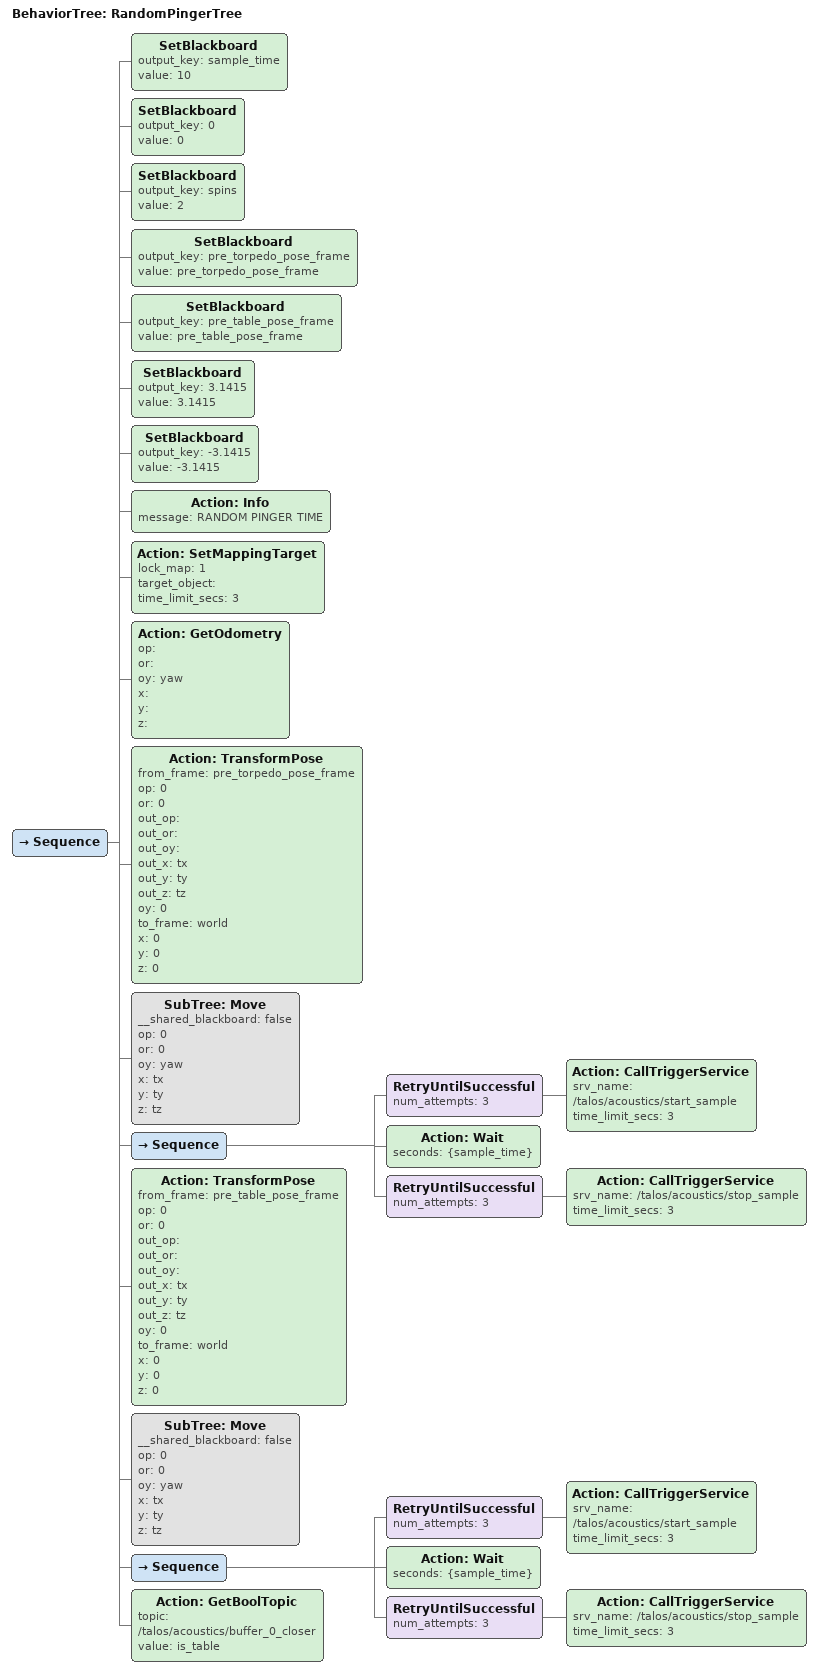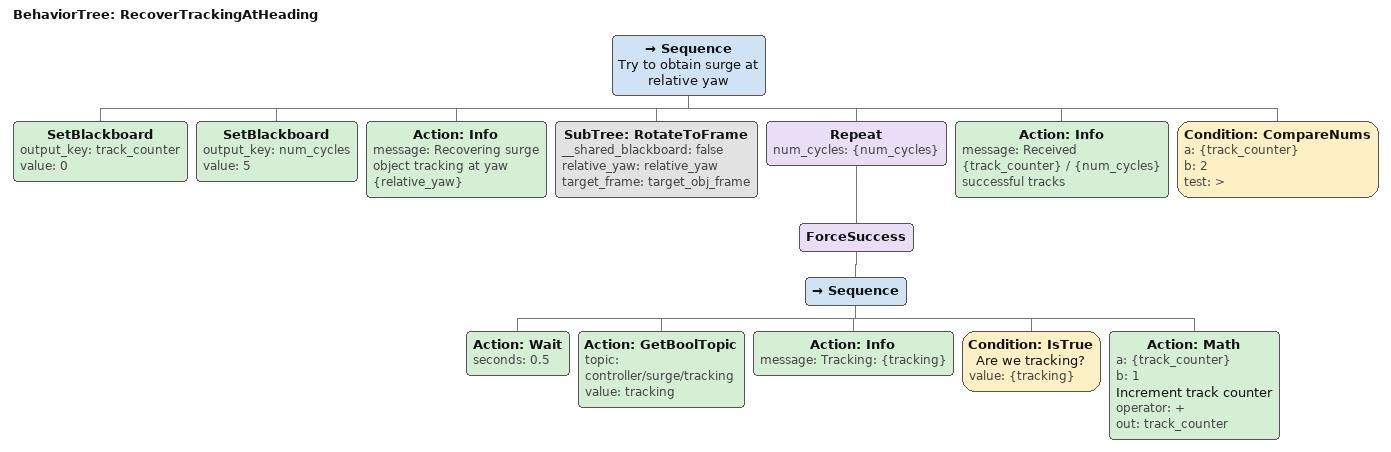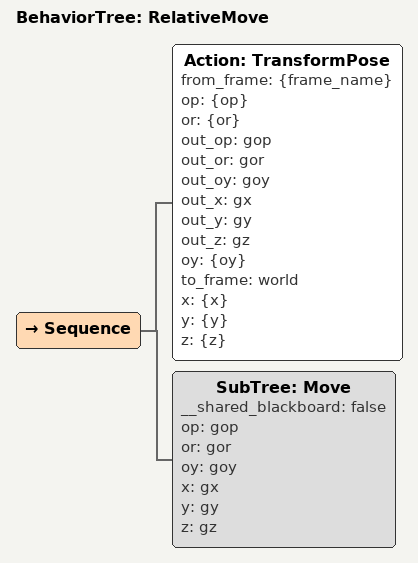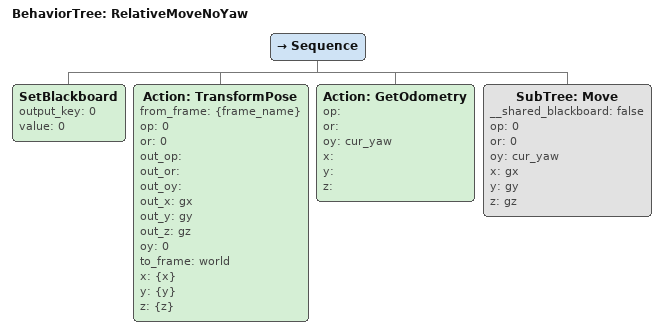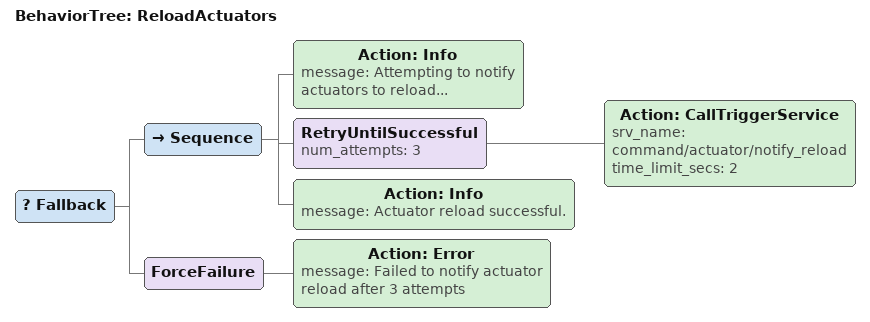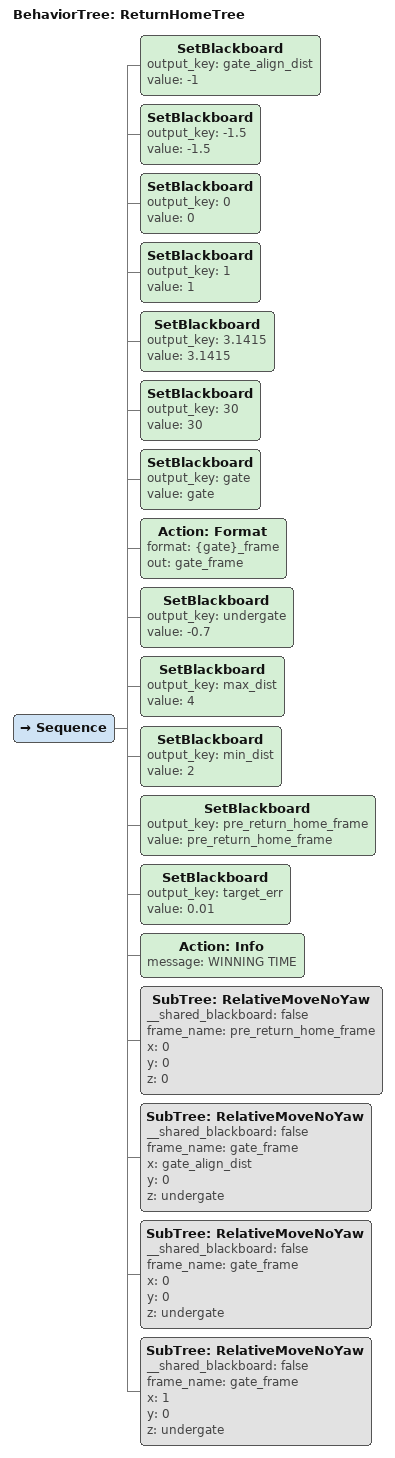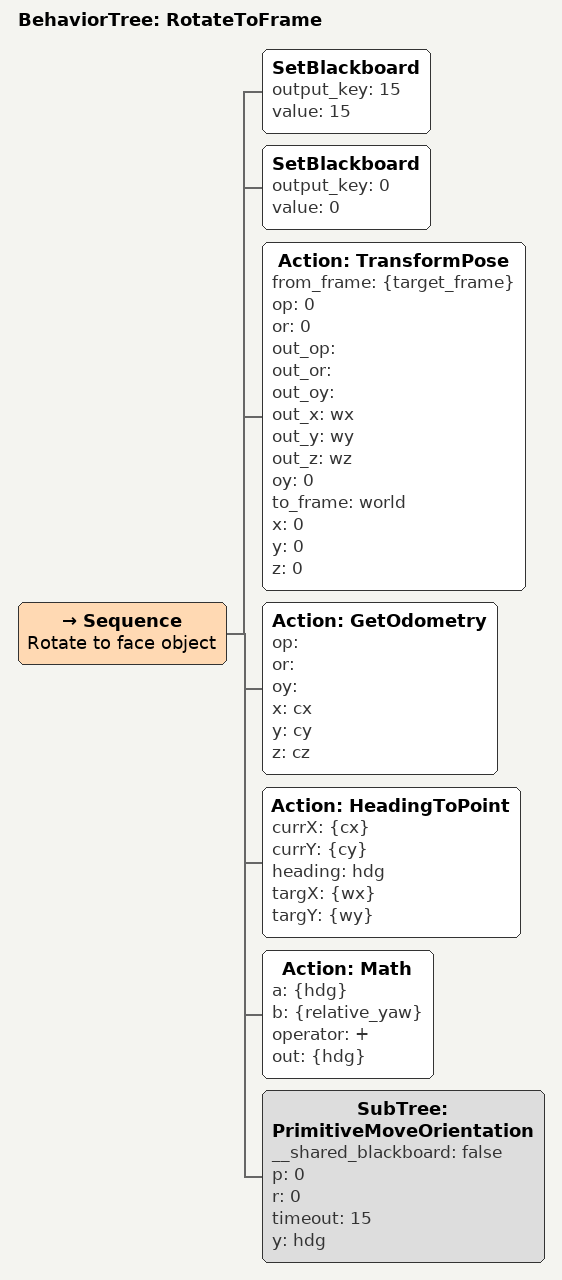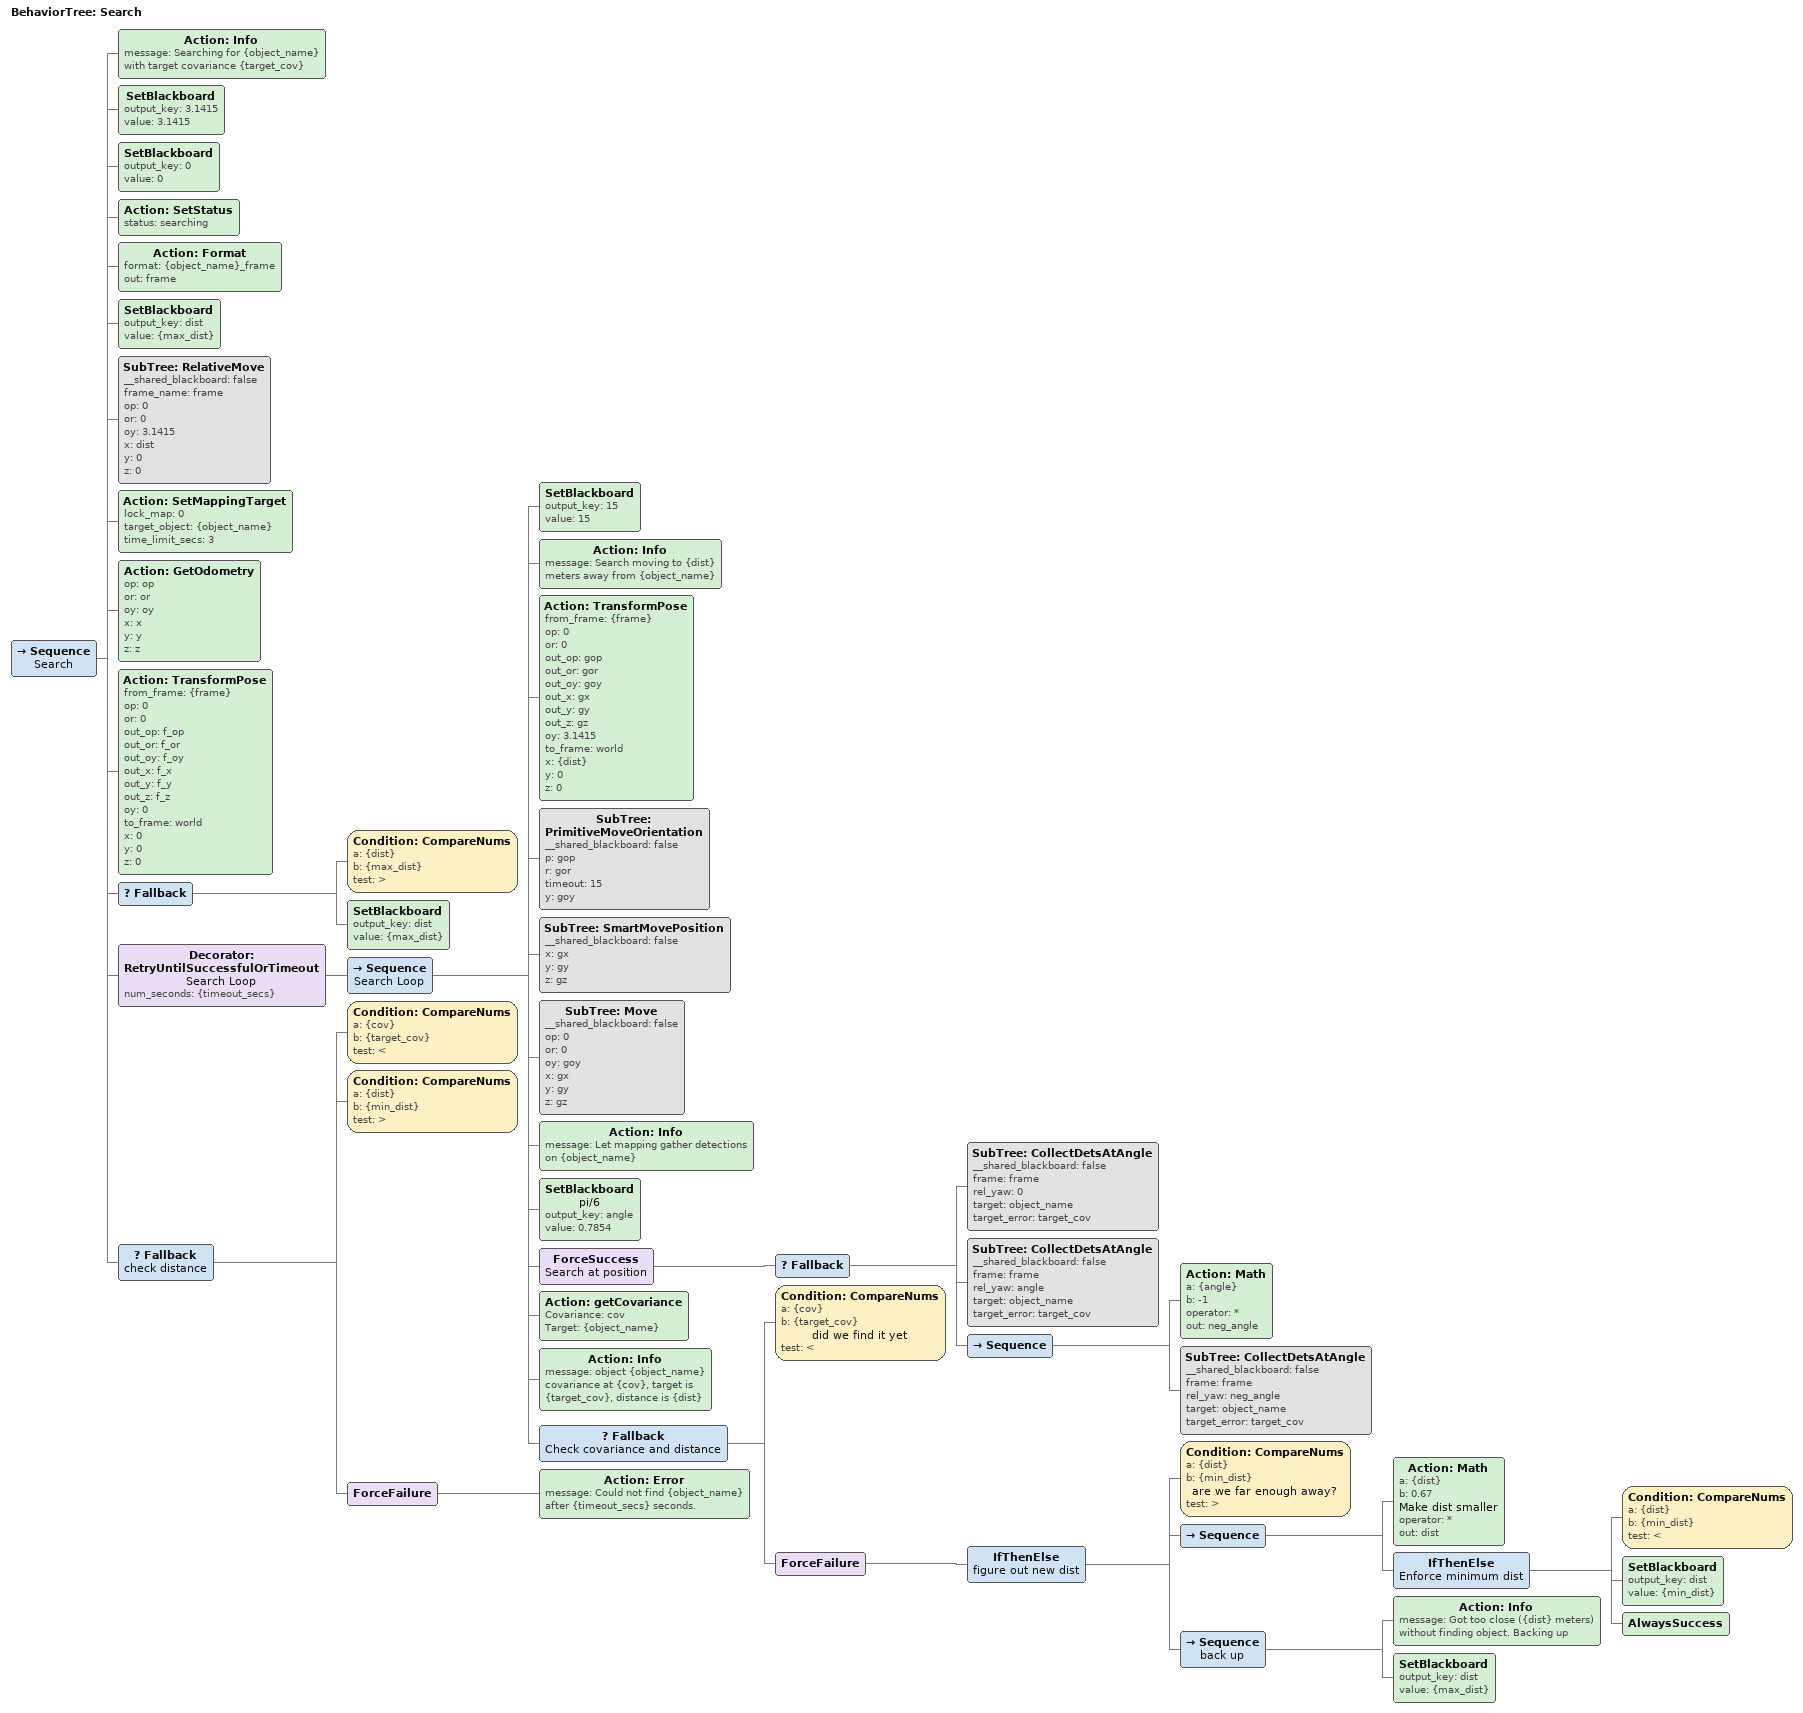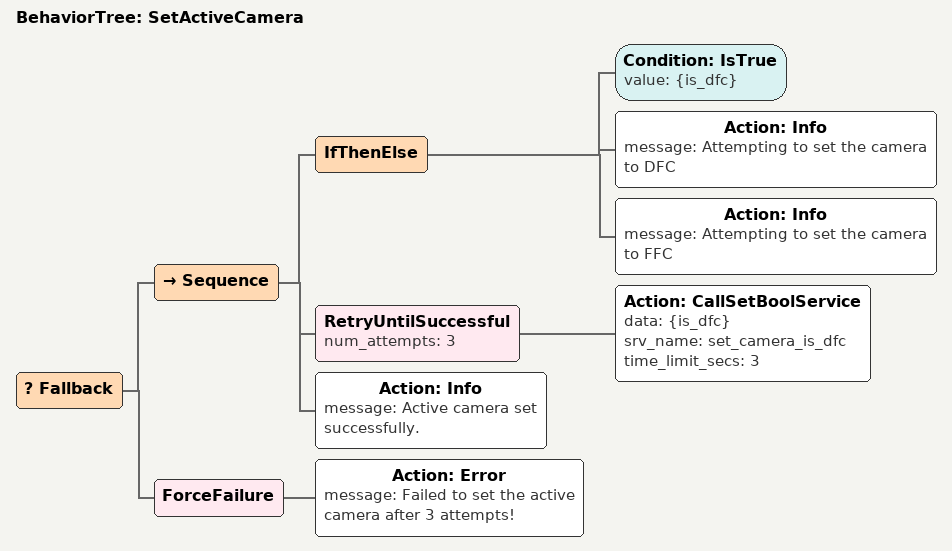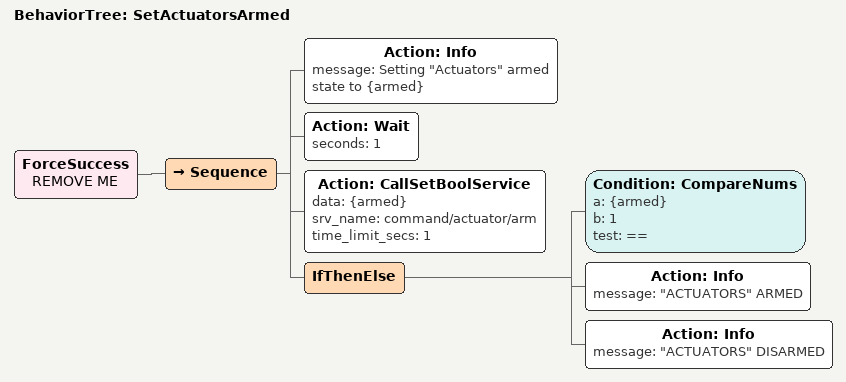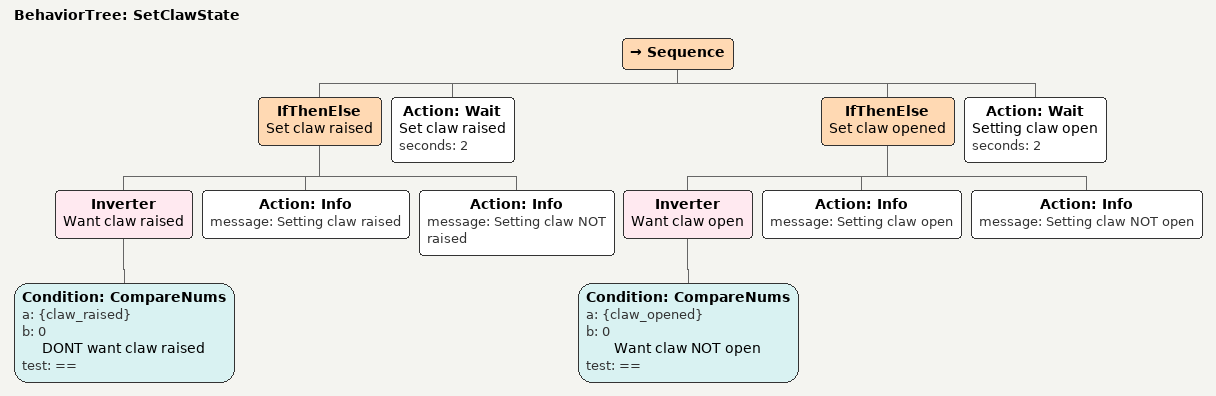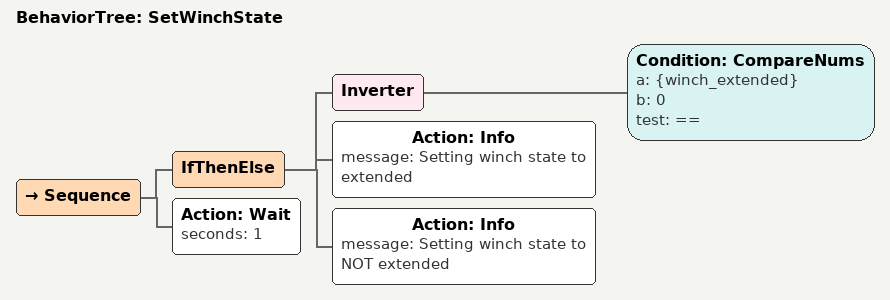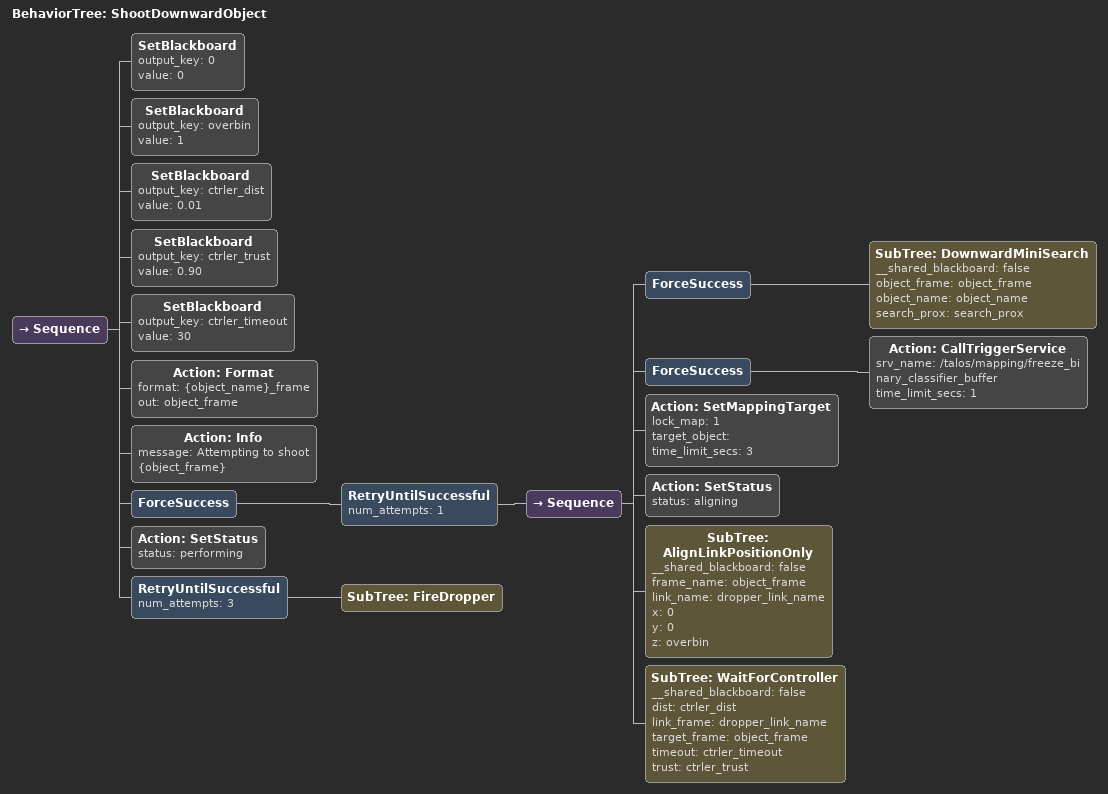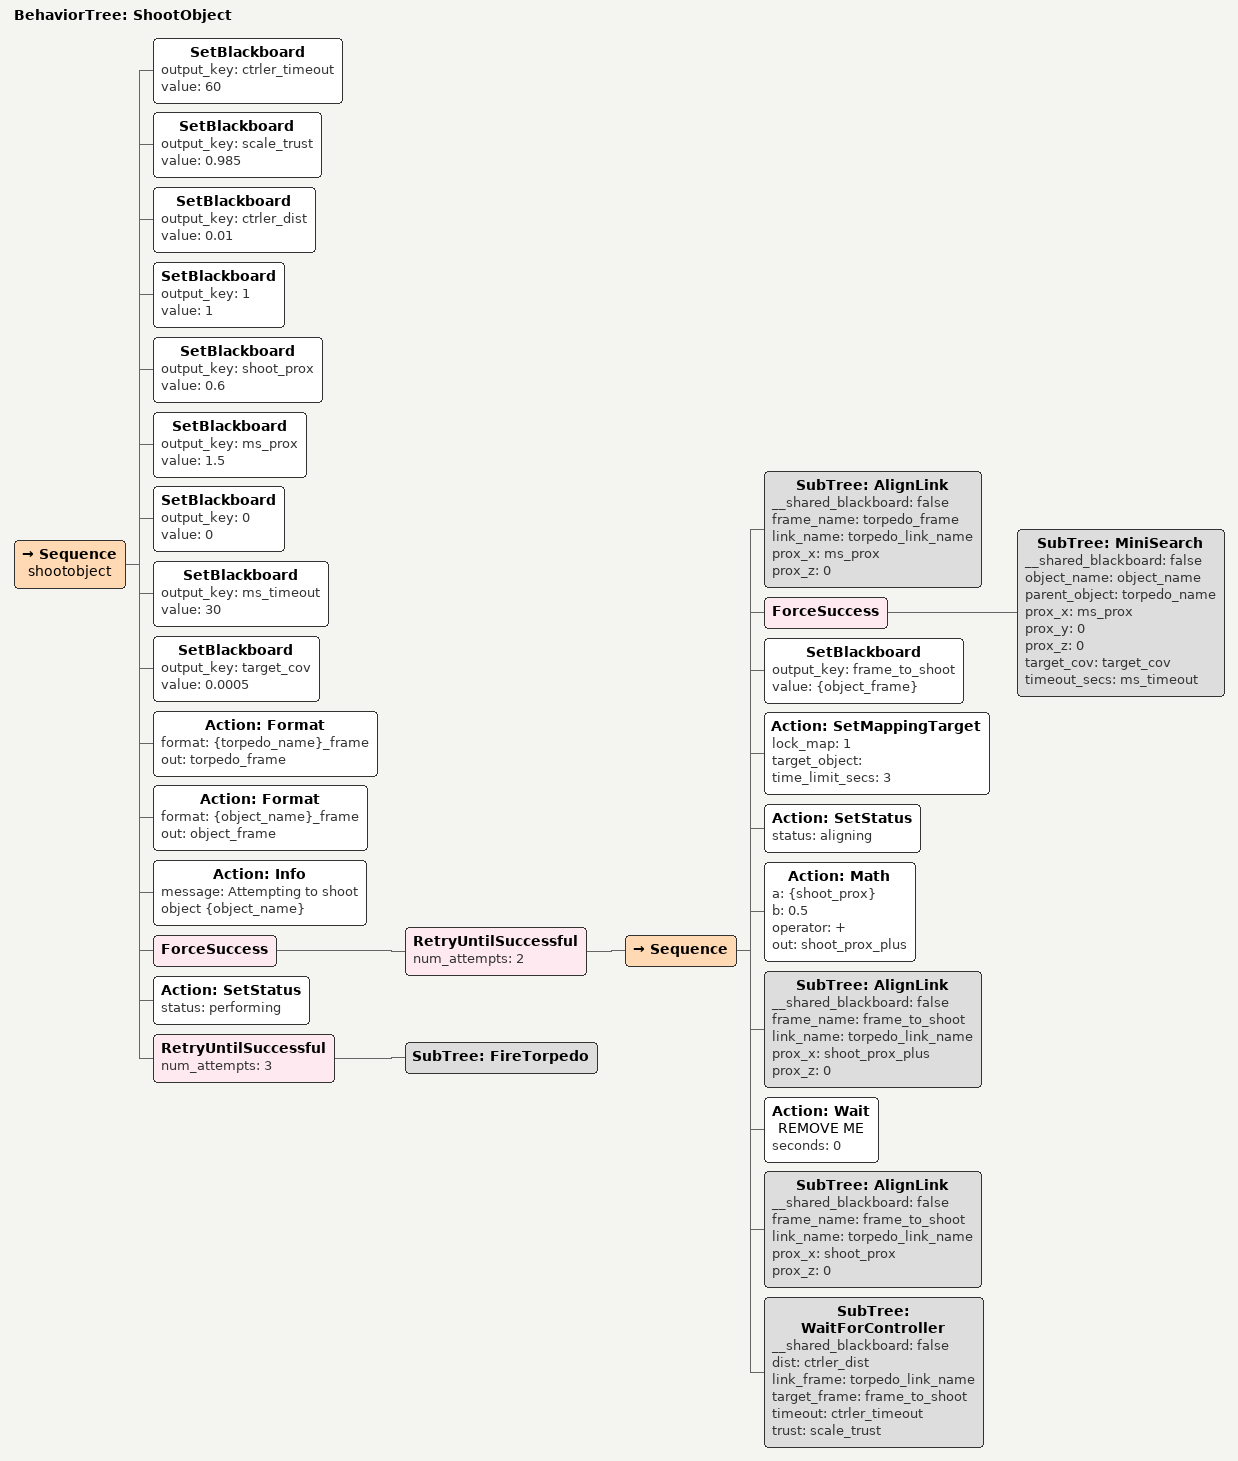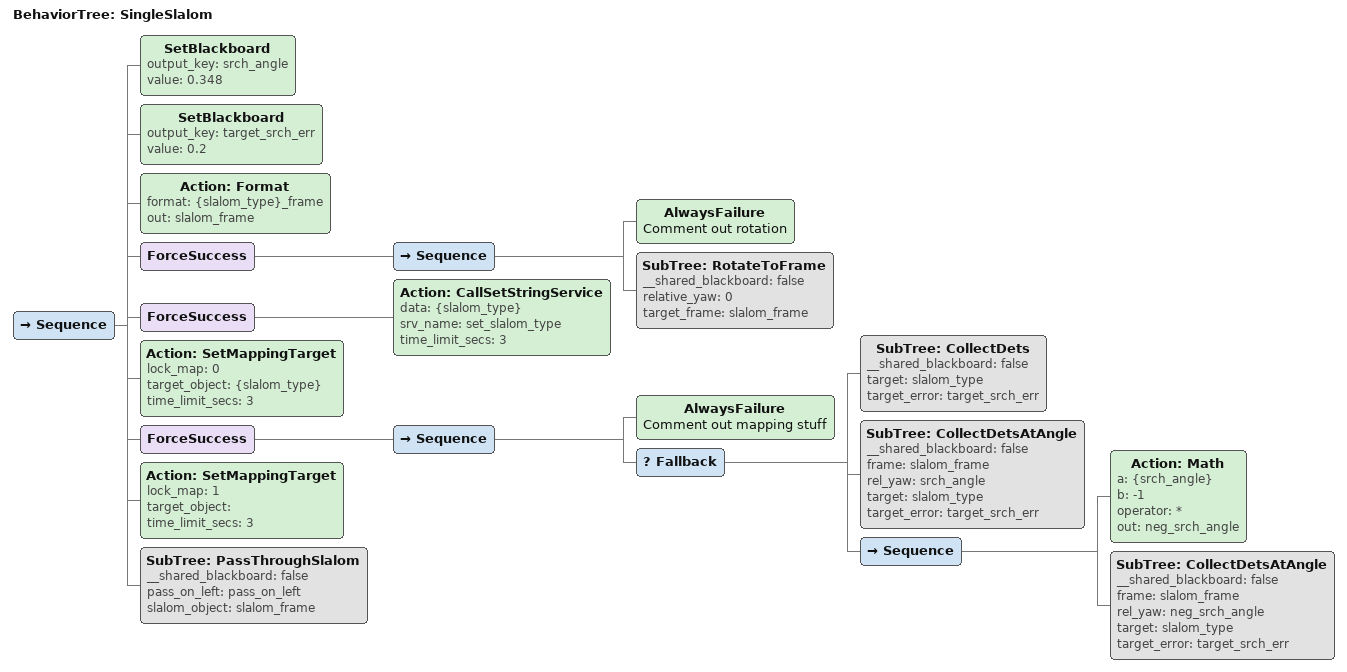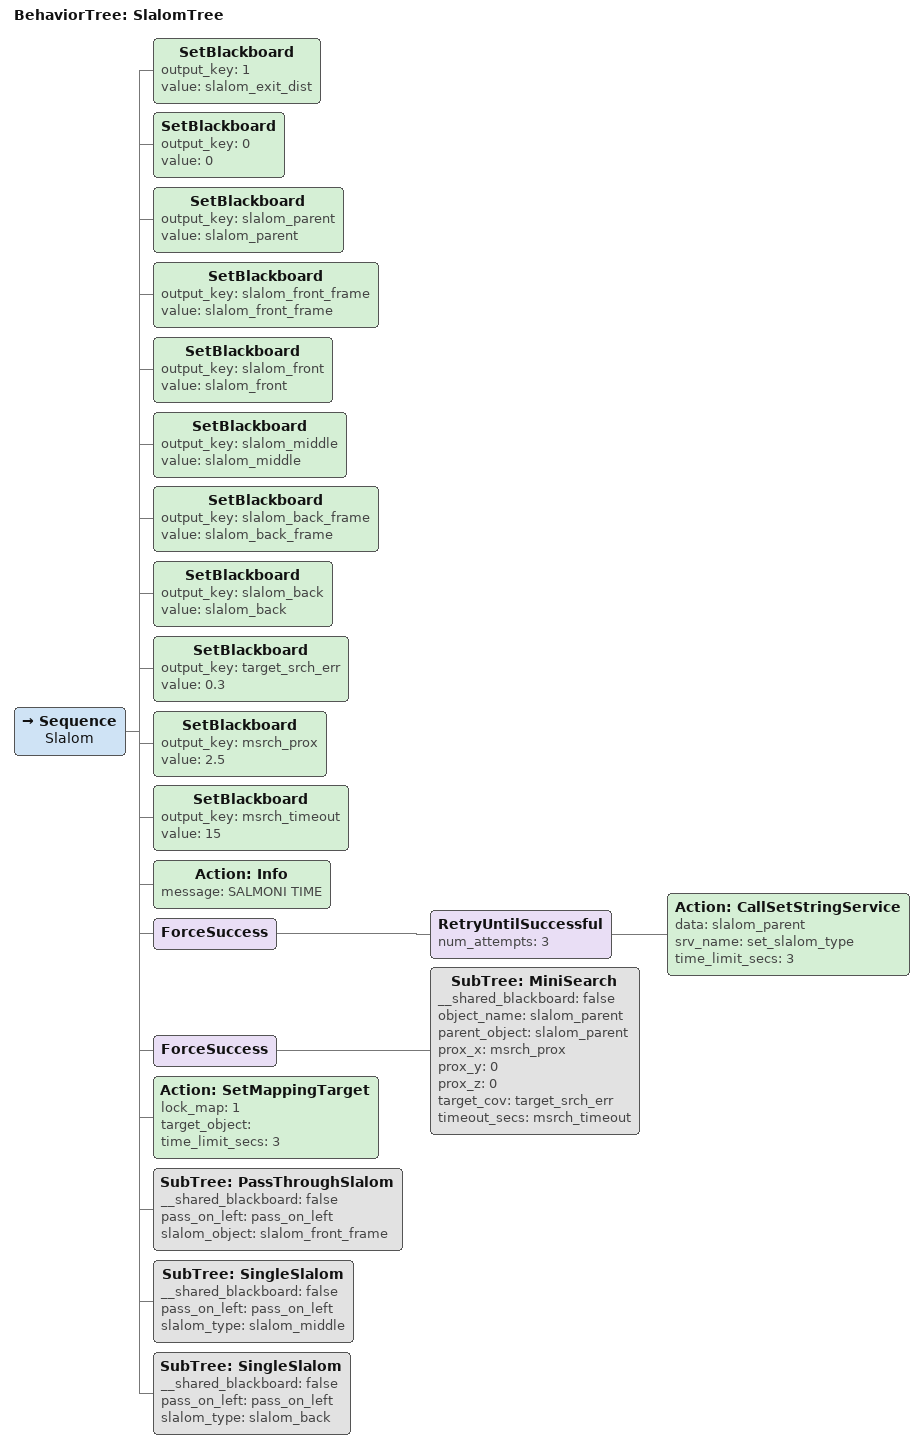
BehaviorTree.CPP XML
<BehaviorTree ID="RandomPingerTree">
    <Sequence>
        <SetBlackboard output_key="sample_time" value="10"/>
        <SetBlackboard output_key="0" value="0"/>
        <SetBlackboard output_key="spins" value="2"/>
        <SetBlackboard output_key="pre_torpedo_pose_frame" value="pre_torpedo_pose_frame"/>
        <SetBlackboard output_key="pre_table_pose_frame" value="pre_table_pose_frame"/>
        <SetBlackboard output_key="3.1415" value="3.1415"/>
        <SetBlackboard output_key="-3.1415" value="-3.1415"/>
        <Action ID="Info" message="RANDOM PINGER TIME"/>
        <Action ID="SetMappingTarget" lock_map="1" target_object="" time_limit_secs="3"/>
        <Action ID="GetOdometry" op="" or="" oy="yaw" x="" y="" z=""/>
        <Action ID="TransformPose" from_frame="pre_torpedo_pose_frame" op="0" or="0" out_op="" out_or="" out_oy="" out_x="tx" out_y="ty" out_z="tz" oy="0" to_frame="world" x="0" y="0" z="0"/>
        <SubTree ID="Move" __shared_blackboard="false" op="0" or="0" oy="yaw" x="tx" y="ty" z="tz"/>
        <Sequence>
            <RetryUntilSuccessful num_attempts="3">
                <Action ID="CallTriggerService" srv_name="/talos/acoustics/start_sample" time_limit_secs="3"/>
            </RetryUntilSuccessful>
            <Action ID="Wait" seconds="{sample_time}"/>
            <RetryUntilSuccessful num_attempts="3">
                <Action ID="CallTriggerService" srv_name="/talos/acoustics/stop_sample" time_limit_secs="3"/>
            </RetryUntilSuccessful>
        </Sequence>
        <Action ID="TransformPose" from_frame="pre_table_pose_frame" op="0" or="0" out_op="" out_or="" out_oy="" out_x="tx" out_y="ty" out_z="tz" oy="0" to_frame="world" x="0" y="0" z="0"/>
        <SubTree ID="Move" __shared_blackboard="false" op="0" or="0" oy="yaw" x="tx" y="ty" z="tz"/>
        <Sequence>
            <RetryUntilSuccessful num_attempts="3">
                <Action ID="CallTriggerService" srv_name="/talos/acoustics/start_sample" time_limit_secs="3"/>
            </RetryUntilSuccessful>
            <Action ID="Wait" seconds="{sample_time}"/>
            <RetryUntilSuccessful num_attempts="3">
                <Action ID="CallTriggerService" srv_name="/talos/acoustics/stop_sample" time_limit_secs="3"/>
            </RetryUntilSuccessful>
        </Sequence>
        <Action ID="GetBoolTopic" topic="/talos/acoustics/buffer_0_closer" value="is_table"/>
    </Sequence>
</BehaviorTree>

<BehaviorTree ID="RecoverTrackingAtHeading">
    <Sequence name="Try to obtain surge at relative yaw">
        <SetBlackboard output_key="track_counter" value="0"/>
        <SetBlackboard output_key="num_cycles" value="5"/>
        <Action ID="Info" message="Recovering surge object tracking at yaw {relative_yaw}"/>
        <SubTree ID="RotateToFrame" __shared_blackboard="false" relative_yaw="relative_yaw" target_frame="target_obj_frame"/>
        <Repeat num_cycles="{num_cycles}">
            <ForceSuccess>
                <Sequence>
                    <Action ID="Wait" seconds="0.5"/>
                    <Action ID="GetBoolTopic" topic="controller/surge/tracking" value="tracking"/>
                    <Action ID="Info" message="Tracking: {tracking}"/>
                    <Condition ID="IsTrue" name="Are we tracking?" value="{tracking}"/>
                    <Action ID="Math" a="{track_counter}" b="1" name="Increment track counter" operator="+" out="track_counter"/>
                </Sequence>
            </ForceSuccess>
        </Repeat>
        <Action ID="Info" message="Received {track_counter} / {num_cycles} successful tracks"/>
        <Condition ID="CompareNums" a="{track_counter}" b="2" test=">"/>
    </Sequence>
</BehaviorTree>

<BehaviorTree ID="RelativeMove">
    <Sequence>
        <Action ID="TransformPose" from_frame="{frame_name}" op="{op}" or="{or}" out_op="gop" out_or="gor" out_oy="goy" out_x="gx" out_y="gy" out_z="gz" oy="{oy}" to_frame="world" x="{x}" y="{y}" z="{z}"/>
        <SubTree ID="Move" __shared_blackboard="false" op="gop" or="gor" oy="goy" x="gx" y="gy" z="gz"/>
    </Sequence>
</BehaviorTree>

<BehaviorTree ID="RelativeMoveNoYaw">
    <Sequence>
        <SetBlackboard output_key="0" value="0"/>
        <Action ID="TransformPose" from_frame="{frame_name}" op="0" or="0" out_op="" out_or="" out_oy="" out_x="gx" out_y="gy" out_z="gz" oy="0" to_frame="world" x="{x}" y="{y}" z="{z}"/>
        <Action ID="GetOdometry" op="" or="" oy="cur_yaw" x="" y="" z=""/>
        <SubTree ID="Move" __shared_blackboard="false" op="0" or="0" oy="cur_yaw" x="gx" y="gy" z="gz"/>
    </Sequence>
</BehaviorTree>

<BehaviorTree ID="ReloadActuators">
    <Fallback>
        <Sequence>
            <Action ID="Info" message="Attempting to notify actuators to reload..."/>
            <RetryUntilSuccessful num_attempts="3">
                <Action ID="CallTriggerService" srv_name="command/actuator/notify_reload" time_limit_secs="2"/>
            </RetryUntilSuccessful>
            <Action ID="Info" message="Actuator reload successful."/>
        </Sequence>
        <ForceFailure>
            <Action ID="Error" message="Failed to notify actuator reload after 3 attempts"/>
        </ForceFailure>
    </Fallback>
</BehaviorTree>

<BehaviorTree ID="ReturnHomeTree">
    <Sequence>
        <SetBlackboard output_key="gate_align_dist" value="-1"/>
        <SetBlackboard output_key="-1.5" value="-1.5"/>
        <SetBlackboard output_key="0" value="0"/>
        <SetBlackboard output_key="1" value="1"/>
        <SetBlackboard output_key="3.1415" value="3.1415"/>
        <SetBlackboard output_key="30" value="30"/>
        <SetBlackboard output_key="gate" value="gate"/>
        <Action ID="Format" format="{gate}_frame" out="gate_frame"/>
        <SetBlackboard output_key="undergate" value="-0.7"/>
        <SetBlackboard output_key="max_dist" value="4"/>
        <SetBlackboard output_key="min_dist" value="2"/>
        <SetBlackboard output_key="pre_return_home_frame" value="pre_return_home_frame"/>
        <SetBlackboard output_key="target_err" value="0.01"/>
        <Action ID="Info" message="WINNING TIME"/>
        <SubTree ID="RelativeMoveNoYaw" __shared_blackboard="false" frame_name="pre_return_home_frame" x="0" y="0" z="0"/>
        <SubTree ID="RelativeMoveNoYaw" __shared_blackboard="false" frame_name="gate_frame" x="gate_align_dist" y="0" z="undergate"/>
        <SubTree ID="RelativeMoveNoYaw" __shared_blackboard="false" frame_name="gate_frame" x="0" y="0" z="undergate"/>
        <SubTree ID="RelativeMoveNoYaw" __shared_blackboard="false" frame_name="gate_frame" x="1" y="0" z="undergate"/>
    </Sequence>
</BehaviorTree>

<BehaviorTree ID="RotateToFrame">
    <Sequence name="Rotate to face object">
        <SetBlackboard output_key="15" value="15"/>
        <SetBlackboard output_key="0" value="0"/>
        <Action ID="TransformPose" from_frame="{target_frame}" op="0" or="0" out_op="" out_or="" out_oy="" out_x="wx" out_y="wy" out_z="wz" oy="0" to_frame="world" x="0" y="0" z="0"/>
        <Action ID="GetOdometry" op="" or="" oy="" x="cx" y="cy" z="cz"/>
        <Action ID="HeadingToPoint" currX="{cx}" currY="{cy}" heading="hdg" targX="{wx}" targY="{wy}"/>
        <Action ID="Math" a="{hdg}" b="{relative_yaw}" operator="+" out="{hdg}"/>
        <SubTree ID="PrimitiveMoveOrientation" __shared_blackboard="false" p="0" r="0" timeout="15" y="hdg"/>
    </Sequence>
</BehaviorTree>

<BehaviorTree ID="Search">
    <Sequence name="Search">
        <Action ID="Info" message="Searching for {object_name} with target covariance {target_cov}"/>
        <SetBlackboard output_key="3.1415" value="3.1415"/>
        <SetBlackboard output_key="0" value="0"/>
        <Action ID="SetStatus" status="searching"/>
        <Action ID="Format" format="{object_name}_frame" out="frame"/>
        <SetBlackboard output_key="dist" value="{max_dist}"/>
        <SubTree ID="RelativeMove" __shared_blackboard="false" frame_name="frame" op="0" or="0" oy="3.1415" x="dist" y="0" z="0"/>
        <Action ID="SetMappingTarget" lock_map="0" target_object="{object_name}" time_limit_secs="3"/>
        <Action ID="GetOdometry" op="op" or="or" oy="oy" x="x" y="y" z="z"/>
        <Action ID="TransformPose" from_frame="{frame}" op="0" or="0" out_op="f_op" out_or="f_or" out_oy="f_oy" out_x="f_x" out_y="f_y" out_z="f_z" oy="0" to_frame="world" x="0" y="0" z="0"/>
        <Fallback>
            <Condition ID="CompareNums" a="{dist}" b="{max_dist}" test=">"/>
            <SetBlackboard output_key="dist" value="{max_dist}"/>
        </Fallback>
        <Decorator ID="RetryUntilSuccessfulOrTimeout" name="Search Loop" num_seconds="{timeout_secs}">
            <Sequence name="Search Loop">
                <SetBlackboard output_key="15" value="15"/>
                <Action ID="Info" message="Search moving to {dist} meters away from {object_name}"/>
                <Action ID="TransformPose" from_frame="{frame}" op="0" or="0" out_op="gop" out_or="gor" out_oy="goy" out_x="gx" out_y="gy" out_z="gz" oy="3.1415" to_frame="world" x="{dist}" y="0" z="0"/>
                <SubTree ID="PrimitiveMoveOrientation" __shared_blackboard="false" p="gop" r="gor" timeout="15" y="goy"/>
                <SubTree ID="SmartMovePosition" __shared_blackboard="false" x="gx" y="gy" z="gz"/>
                <SubTree ID="Move" __shared_blackboard="false" op="0" or="0" oy="goy" x="gx" y="gy" z="gz"/>
                <Action ID="Info" message="Let mapping gather detections on {object_name}"/>
                <SetBlackboard name="pi/6" output_key="angle" value="0.7854"/>
                <ForceSuccess name="Search at position">
                    <Fallback>
                        <SubTree ID="CollectDetsAtAngle" __shared_blackboard="false" frame="frame" rel_yaw="0" target="object_name" target_error="target_cov"/>
                        <SubTree ID="CollectDetsAtAngle" __shared_blackboard="false" frame="frame" rel_yaw="angle" target="object_name" target_error="target_cov"/>
                        <Sequence>
                            <Action ID="Math" a="{angle}" b="-1" operator="*" out="neg_angle"/>
                            <SubTree ID="CollectDetsAtAngle" __shared_blackboard="false" frame="frame" rel_yaw="neg_angle" target="object_name" target_error="target_cov"/>
                        </Sequence>
                    </Fallback>
                </ForceSuccess>
                <Action Covariance="cov" ID="getCovariance" Target="{object_name}"/>
                <Action ID="Info" message="object {object_name} covariance at {cov}, target is {target_cov}, distance is {dist}"/>
                <Fallback name="Check covariance and distance">
                    <Condition ID="CompareNums" a="{cov}" b="{target_cov}" name="did we find it yet" test="&lt;"/>
                    <ForceFailure>
                        <IfThenElse name="figure out new dist">
                            <Condition ID="CompareNums" a="{dist}" b="{min_dist}" name="are we far enough away?" test=">"/>
                            <Sequence>
                                <Action ID="Math" a="{dist}" b="0.67" name="Make dist smaller" operator="*" out="dist"/>
                                <IfThenElse name="Enforce minimum dist">
                                    <Condition ID="CompareNums" a="{dist}" b="{min_dist}" test="&lt;"/>
                                    <SetBlackboard output_key="dist" value="{min_dist}"/>
                                    <AlwaysSuccess/>
                                </IfThenElse>
                            </Sequence>
                            <Sequence name="back up">
                                <Action ID="Info" message="Got too close ({dist} meters) without finding object. Backing up"/>
                                <SetBlackboard output_key="dist" value="{max_dist}"/>
                            </Sequence>
                        </IfThenElse>
                    </ForceFailure>
                </Fallback>
            </Sequence>
        </Decorator>
        <Fallback name="check distance">
            <Condition ID="CompareNums" a="{cov}" b="{target_cov}" test="&lt;"/>
            <Condition ID="CompareNums" a="{dist}" b="{min_dist}" test=">"/>
            <ForceFailure>
                <Action ID="Error" message="Could not find {object_name} after {timeout_secs} seconds."/>
            </ForceFailure>
        </Fallback>
    </Sequence>
</BehaviorTree>

<BehaviorTree ID="SetActiveCamera">
    <Fallback>
        <Sequence>
            <IfThenElse>
                <Condition ID="IsTrue" value="{is_dfc}"/>
                <Action ID="Info" message="Attempting to set the camera to DFC"/>
                <Action ID="Info" message="Attempting to set the camera to FFC"/>
            </IfThenElse>
            <RetryUntilSuccessful num_attempts="3">
                <Action ID="CallSetBoolService" data="{is_dfc}" srv_name="set_camera_is_dfc" time_limit_secs="3"/>
            </RetryUntilSuccessful>
            <Action ID="Info" message="Active camera set successfully."/>
        </Sequence>
        <ForceFailure>
            <Action ID="Error" message="Failed to set the active camera after 3 attempts!"/>
        </ForceFailure>
    </Fallback>
</BehaviorTree>

<BehaviorTree ID="SetActuatorsArmed">
    <ForceSuccess name="REMOVE ME">
        <Sequence>
            <Action ID="Info" message="Setting &quot;Actuators&quot; armed state to {armed}"/>
            <Action ID="Wait" seconds="1"/>
            <Action ID="CallSetBoolService" data="{armed}" srv_name="command/actuator/arm" time_limit_secs="1"/>
            <IfThenElse>
                <Condition ID="CompareNums" a="{armed}" b="1" test="=="/>
                <Action ID="Info" message="&quot;ACTUATORS&quot; ARMED"/>
                <Action ID="Info" message="&quot;ACTUATORS&quot; DISARMED"/>
            </IfThenElse>
        </Sequence>
    </ForceSuccess>
</BehaviorTree>

<BehaviorTree ID="SetClawState">
    <Sequence>
        <IfThenElse name="Set claw raised">
            <Inverter name="Want claw raised">
                <Condition ID="CompareNums" a="{claw_raised}" b="0" name="DONT want claw raised" test="=="/>
            </Inverter>
            <Action ID="Info" message="Setting claw raised"/>
            <Action ID="Info" message="Setting claw NOT raised"/>
        </IfThenElse>
        <Action ID="Wait" name="Set claw raised" seconds="2"/>
        <IfThenElse name="Set claw opened">
            <Inverter name="Want claw open">
                <Condition ID="CompareNums" a="{claw_opened}" b="0" name="Want claw NOT open" test="=="/>
            </Inverter>
            <Action ID="Info" message="Setting claw open"/>
            <Action ID="Info" message="Setting claw NOT open"/>
        </IfThenElse>
        <Action ID="Wait" name="Setting claw open" seconds="2"/>
    </Sequence>
</BehaviorTree>

<BehaviorTree ID="SetWinchState">
    <Sequence>
        <IfThenElse>
            <Inverter>
                <Condition ID="CompareNums" a="{winch_extended}" b="0" test="=="/>
            </Inverter>
            <Action ID="Info" message="Setting winch state to extended"/>
            <Action ID="Info" message="Setting winch state to NOT extended"/>
        </IfThenElse>
        <Action ID="Wait" seconds="1"/>
    </Sequence>
</BehaviorTree>

<BehaviorTree ID="ShootDownwardObject">
    <Sequence>
        <SetBlackboard output_key="0" value="0"/>
        <SetBlackboard output_key="overbin" value="1"/>
        <SetBlackboard output_key="ctrler_dist" value="0.01"/>
        <SetBlackboard output_key="ctrler_trust" value="0.90"/>
        <SetBlackboard output_key="ctrler_timeout" value="30"/>
        <Action ID="Format" format="{object_name}_frame" out="object_frame"/>
        <Action ID="Info" message="Attempting to shoot {object_frame}"/>
        <ForceSuccess>
            <RetryUntilSuccessful num_attempts="1">
                <Sequence>
                    <ForceSuccess>
                        <SubTree ID="DownwardMiniSearch" __shared_blackboard="false" object_frame="object_frame" object_name="object_name" search_prox="search_prox"/>
                    </ForceSuccess>
                    <ForceSuccess>
                        <Action ID="CallTriggerService" srv_name="/talos/mapping/freeze_binary_classifier_buffer" time_limit_secs="1"/>
                    </ForceSuccess>
                    <Action ID="SetMappingTarget" lock_map="1" target_object="" time_limit_secs="3"/>
                    <Action ID="SetStatus" status="aligning"/>
                    <SubTree ID="AlignLinkPositionOnly" __shared_blackboard="false" frame_name="object_frame" link_name="dropper_link_name" x="0" y="0" z="overbin"/>
                    <SubTree ID="WaitForController" __shared_blackboard="false" dist="ctrler_dist" link_frame="dropper_link_name" target_frame="object_frame" timeout="ctrler_timeout" trust="ctrler_trust"/>
                </Sequence>
            </RetryUntilSuccessful>
        </ForceSuccess>
        <Action ID="SetStatus" status="performing"/>
        <RetryUntilSuccessful num_attempts="3">
            <SubTree ID="FireDropper"/>
        </RetryUntilSuccessful>
    </Sequence>
</BehaviorTree>

<BehaviorTree ID="ShootObject">
    <Sequence name="shootobject">
        <SetBlackboard output_key="ctrler_timeout" value="60"/>
        <SetBlackboard output_key="scale_trust" value="0.985"/>
        <SetBlackboard output_key="ctrler_dist" value="0.01"/>
        <SetBlackboard output_key="1" value="1"/>
        <SetBlackboard output_key="shoot_prox" value="0.6"/>
        <SetBlackboard output_key="ms_prox" value="1.5"/>
        <SetBlackboard output_key="0" value="0"/>
        <SetBlackboard output_key="ms_timeout" value="30"/>
        <SetBlackboard output_key="target_cov" value="0.0005"/>
        <Action ID="Format" format="{torpedo_name}_frame" out="torpedo_frame"/>
        <Action ID="Format" format="{object_name}_frame" out="object_frame"/>
        <Action ID="Info" message="Attempting to shoot object {object_name}"/>
        <ForceSuccess>
            <RetryUntilSuccessful num_attempts="2">
                <Sequence>
                    <SubTree ID="AlignLink" __shared_blackboard="false" frame_name="torpedo_frame" link_name="torpedo_link_name" prox_x="ms_prox" prox_z="0"/>
                    <ForceSuccess>
                        <SubTree ID="MiniSearch" __shared_blackboard="false" object_name="object_name" parent_object="torpedo_name" prox_x="ms_prox" prox_y="0" prox_z="0" target_cov="target_cov" timeout_secs="ms_timeout"/>
                    </ForceSuccess>
                    <SetBlackboard output_key="frame_to_shoot" value="{object_frame}"/>
                    <Action ID="SetMappingTarget" lock_map="1" target_object="" time_limit_secs="3"/>
                    <Action ID="SetStatus" status="aligning"/>
                    <Action ID="Math" a="{shoot_prox}" b="0.5" operator="+" out="shoot_prox_plus"/>
                    <SubTree ID="AlignLink" __shared_blackboard="false" frame_name="frame_to_shoot" link_name="torpedo_link_name" prox_x="shoot_prox_plus" prox_z="0"/>
                    <Action ID="Wait" name="REMOVE ME" seconds="0"/>
                    <SubTree ID="AlignLink" __shared_blackboard="false" frame_name="frame_to_shoot" link_name="torpedo_link_name" prox_x="shoot_prox" prox_z="0"/>
                    <SubTree ID="WaitForController" __shared_blackboard="false" dist="ctrler_dist" link_frame="torpedo_link_name" target_frame="frame_to_shoot" timeout="ctrler_timeout" trust="scale_trust"/>
                </Sequence>
            </RetryUntilSuccessful>
        </ForceSuccess>
        <Action ID="SetStatus" status="performing"/>
        <RetryUntilSuccessful num_attempts="3">
            <SubTree ID="FireTorpedo"/>
        </RetryUntilSuccessful>
    </Sequence>
</BehaviorTree>

<BehaviorTree ID="SingleSlalom">
    <Sequence>
        <SetBlackboard output_key="srch_angle" value="0.348"/>
        <SetBlackboard output_key="target_srch_err" value="0.2"/>
        <Action ID="Format" format="{slalom_type}_frame" out="slalom_frame"/>
        <ForceSuccess>
            <Sequence>
                <AlwaysFailure name="Comment out rotation"/>
                <SubTree ID="RotateToFrame" __shared_blackboard="false" relative_yaw="0" target_frame="slalom_frame"/>
            </Sequence>
        </ForceSuccess>
        <ForceSuccess>
            <Action ID="CallSetStringService" data="{slalom_type}" srv_name="set_slalom_type" time_limit_secs="3"/>
        </ForceSuccess>
        <Action ID="SetMappingTarget" lock_map="0" target_object="{slalom_type}" time_limit_secs="3"/>
        <ForceSuccess>
            <Sequence>
                <AlwaysFailure name="Comment out mapping stuff"/>
                <Fallback>
                    <SubTree ID="CollectDets" __shared_blackboard="false" target="slalom_type" target_error="target_srch_err"/>
                    <SubTree ID="CollectDetsAtAngle" __shared_blackboard="false" frame="slalom_frame" rel_yaw="srch_angle" target="slalom_type" target_error="target_srch_err"/>
                    <Sequence>
                        <Action ID="Math" a="{srch_angle}" b="-1" operator="*" out="neg_srch_angle"/>
                        <SubTree ID="CollectDetsAtAngle" __shared_blackboard="false" frame="slalom_frame" rel_yaw="neg_srch_angle" target="slalom_type" target_error="target_srch_err"/>
                    </Sequence>
                </Fallback>
            </Sequence>
        </ForceSuccess>
        <Action ID="SetMappingTarget" lock_map="1" target_object="" time_limit_secs="3"/>
        <SubTree ID="PassThroughSlalom" __shared_blackboard="false" pass_on_left="pass_on_left" slalom_object="slalom_frame"/>
    </Sequence>
</BehaviorTree>

<BehaviorTree ID="SlalomTree">
    <Sequence name="Slalom">
        <SetBlackboard output_key="1" value="slalom_exit_dist"/>
        <SetBlackboard output_key="0" value="0"/>
        <SetBlackboard output_key="slalom_parent" value="slalom_parent"/>
        <SetBlackboard output_key="slalom_front_frame" value="slalom_front_frame"/>
        <SetBlackboard output_key="slalom_front" value="slalom_front"/>
        <SetBlackboard output_key="slalom_middle" value="slalom_middle"/>
        <SetBlackboard output_key="slalom_back_frame" value="slalom_back_frame"/>
        <SetBlackboard output_key="slalom_back" value="slalom_back"/>
        <SetBlackboard output_key="target_srch_err" value="0.3"/>
        <SetBlackboard output_key="msrch_prox" value="2.5"/>
        <SetBlackboard output_key="msrch_timeout" value="15"/>
        <Action ID="Info" message="SALMONI TIME"/>
        <ForceSuccess>
            <RetryUntilSuccessful num_attempts="3">
                <Action ID="CallSetStringService" data="slalom_parent" srv_name="set_slalom_type" time_limit_secs="3"/>
            </RetryUntilSuccessful>
        </ForceSuccess>
        <ForceSuccess>
            <SubTree ID="MiniSearch" __shared_blackboard="false" object_name="slalom_parent" parent_object="slalom_parent" prox_x="msrch_prox" prox_y="0" prox_z="0" target_cov="target_srch_err" timeout_secs="msrch_timeout"/>
        </ForceSuccess>
        <Action ID="SetMappingTarget" lock_map="1" target_object="" time_limit_secs="3"/>
        <SubTree ID="PassThroughSlalom" __shared_blackboard="false" pass_on_left="pass_on_left" slalom_object="slalom_front_frame"/>
        <SubTree ID="SingleSlalom" __shared_blackboard="false" pass_on_left="pass_on_left" slalom_type="slalom_middle"/>
        <SubTree ID="SingleSlalom" __shared_blackboard="false" pass_on_left="pass_on_left" slalom_type="slalom_back"/>
    </Sequence>
</BehaviorTree>
